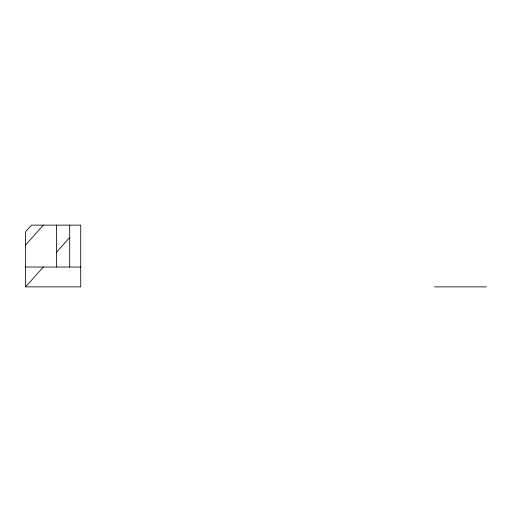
<?xml version="1.0" encoding="UTF-8"?>
<svg xmlns="http://www.w3.org/2000/svg" width="512" height="512" viewBox="0 0 512 512"><rect width="100%" height="100%" fill="white"/><g stroke="black" fill="none" stroke-linecap="round" stroke-linejoin="round"><path stroke-width="0.77" d="M25.6 244.979L43.315 225.133M25.6 286.867L25.6 231.75L31.507 225.133L80.717 225.133L80.717 286.867L25.6 286.867L43.315 267.021M56.467 252.294L69.696 237.478M25.6 267.021L80.717 267.021M434.586 286.867L486.4 286.867M69.696 225.133L69.696 267.021M56.467 225.133L56.467 267.021"/></g></svg>
